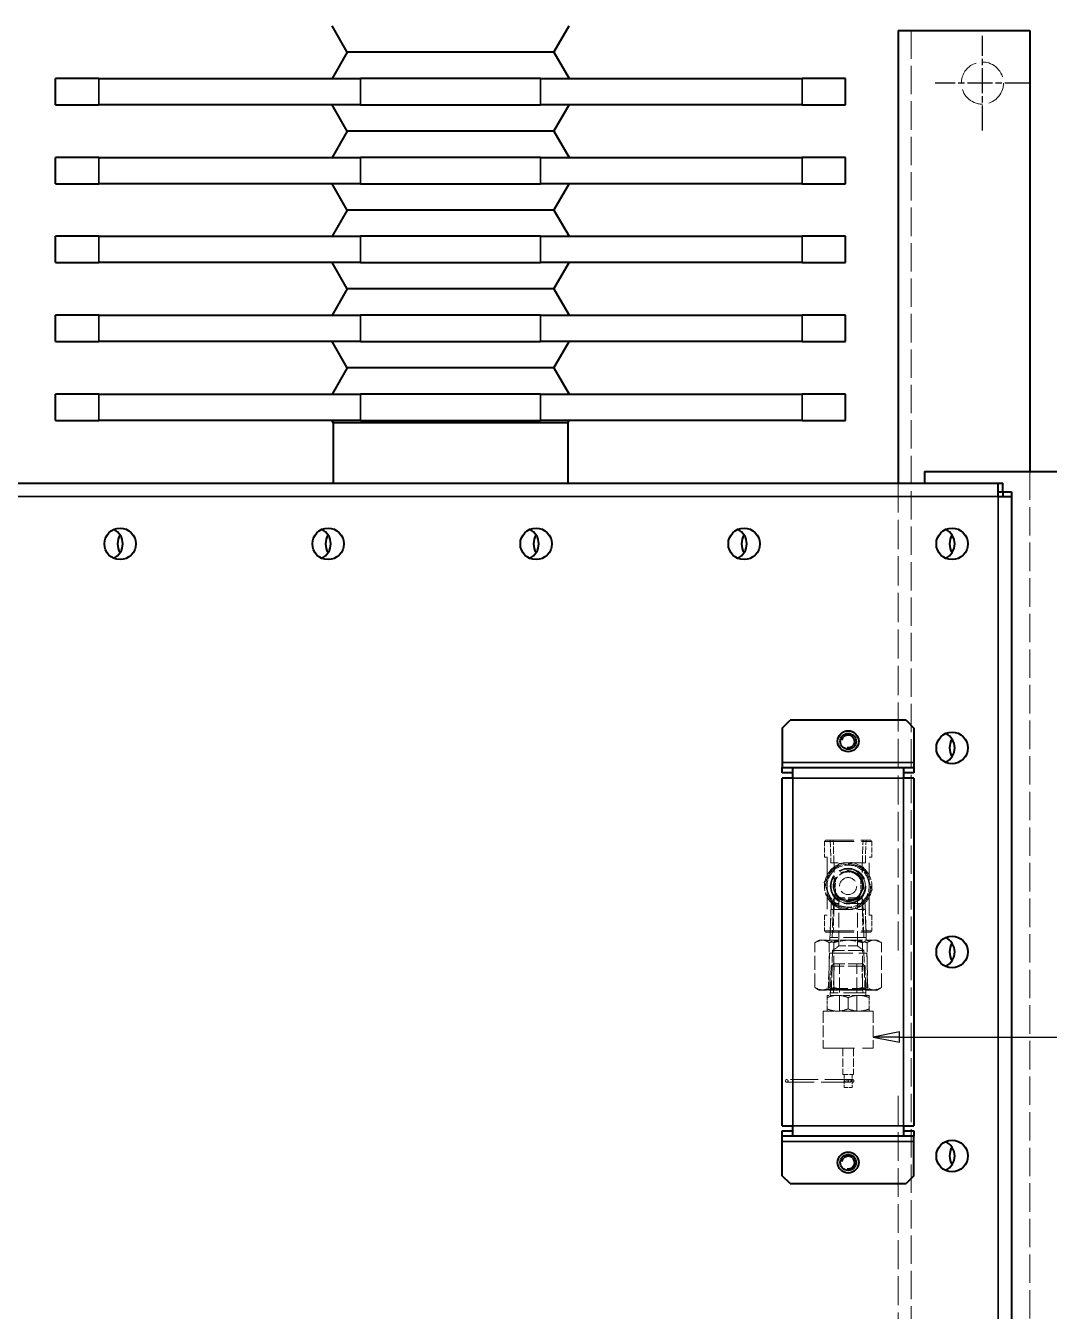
# Model space of a CAD drawing. Header units: millimetres. Extents: x 0 to 5945, y 0 to 4205.
# Drawn here: x 2824.6 to 3213.4, y 3165 to 3653.3 of the extents above; entities that cross this region are included whole.
import ezdxf

# ---------------------------------------------------------------- set-up
doc = ezdxf.new("R2010")
doc.units = ezdxf.units.MM
doc.header["$LTSCALE"] = 5
doc.linetypes.add('CHAIN', pattern=[0.3543, 0.2362, -0.0295, 0.0591, -0.0295])
doc.linetypes.add('DASHED', pattern=[0.2067, 0.1654, -0.0413])
for name, color, linetype, lineweight in [('가려진 것(ISO)', 2, 'DASHED', 18), ('가시적인 것(ISO)', 3, 'Continuous', 40), ('가시적인 좁은 것(ISO)', 3, 'Continuous', 35), ('기호(ISO)', 5, 'Continuous', 25), ('중심 표식(ISO)', 1, 'Continuous', 25)]:
    doc.layers.add(name, color=color, linetype=linetype, lineweight=lineweight)

msp = doc.modelspace()

# ---------------------------------------------------------------- linework, layer by layer
at = {"layer": '가려진 것(ISO)', "ltscale": 13.025194}
msp.add_line((3160.9931, 3651.5078), (3160.9931, 2951.5078), dxfattribs=at)
at = {"layer": '가려진 것(ISO)', "ltscale": 13.080328}
msp.add_line((3205.9931, 3484.0078), (3205.9931, 3119.0078), dxfattribs=at)
at = {"layer": '가려진 것(ISO)', "ltscale": 13.419381}
msp.add_line((3155.9931, 3479.5078), (3155.9931, 3299.2117), dxfattribs=at)
at = {"layer": '가려진 것(ISO)', "ltscale": 0.269265}
for p, q in [((3128.4931, 3344.0078), (3127.9931, 3343.5078)), ((3145.4931, 3344.0078), (3145.9931, 3343.5078)), ((3133.4931, 3321.5078), (3132.9931, 3322.0078)), ((3140.4931, 3321.5078), (3140.9931, 3322.0078)), ((3128.4931, 3309.0078), (3127.9931, 3309.5078)), ((3145.4931, 3309.0078), (3145.9931, 3309.5078))]:
    msp.add_line(p, q, dxfattribs=at)
at = {"layer": '가려진 것(ISO)', "ltscale": 13.678923}
for p, q in [((3127.9931, 3343.5078), (3145.9931, 3343.5078)), ((3127.9931, 3309.5078), (3145.9931, 3309.5078))]:
    msp.add_line(p, q, dxfattribs=at)
at = {"layer": '가려진 것(ISO)', "ltscale": 2.285536}
for p, q in [((3127.9931, 3343.5078), (3127.9931, 3337.5078)), ((3145.9931, 3343.5078), (3145.9931, 3337.5078)), ((3127.9931, 3315.5078), (3127.9931, 3309.5078)), ((3145.9931, 3315.5078), (3145.9931, 3309.5078))]:
    msp.add_line(p, q, dxfattribs=at)
at = {"layer": '가려진 것(ISO)', "ltscale": 12.918983}
for p, q in [((3128.4931, 3344.0078), (3145.4931, 3344.0078)), ((3128.4931, 3309.0078), (3145.4931, 3309.0078))]:
    msp.add_line(p, q, dxfattribs=at)
at = {"layer": '가려진 것(ISO)', "ltscale": 3.280626}
for p, q in [((3130.1845, 3344.0078), (3130.4535, 3335.3998)), ((3131.5826, 3335.3998), (3131.3136, 3344.0078)), ((3142.4036, 3335.3998), (3142.6726, 3344.0078)), ((3143.5328, 3335.3998), (3143.8018, 3344.0078)), ((3130.4535, 3317.6158), (3130.1845, 3309.0078)), ((3131.5826, 3317.6158), (3131.3136, 3309.0078)), ((3142.4036, 3317.6158), (3142.6726, 3309.0078)), ((3143.8018, 3309.0078), (3143.5328, 3317.6158))]:
    msp.add_line(p, q, dxfattribs=at)
at = {"layer": '가려진 것(ISO)', "ltscale": 1.63144}
for p, q in [((3128.9931, 3337.5078), (3127.9931, 3337.5078)), ((3145.9931, 3337.5078), (3144.9931, 3337.5078)), ((3127.9931, 3315.5078), (3128.9931, 3315.5078)), ((3144.9931, 3315.5078), (3145.9931, 3315.5078))]:
    msp.add_line(p, q, dxfattribs=at)
at = {"layer": '가려진 것(ISO)', "ltscale": 10.643445}
for p, q in [((3128.9931, 3337.5078), (3128.9931, 3315.5078)), ((3144.9931, 3315.5078), (3144.9931, 3337.5078))]:
    msp.add_line(p, q, dxfattribs=at)
at = {"layer": '가려진 것(ISO)', "ltscale": 9.939491}
for p, q in [((3143.5328, 3335.3998), (3130.4535, 3335.3998)), ((3130.4535, 3317.6158), (3143.5328, 3317.6158))]:
    msp.add_line(p, q, dxfattribs=at)
at = {"layer": '가려진 것(ISO)', "ltscale": 6.774525}
for p, q in [((3131.6336, 3317.6158), (3131.6336, 3335.3998)), ((3142.3526, 3317.6158), (3142.3526, 3335.3998))]:
    msp.add_line(p, q, dxfattribs=at)
at = {"layer": '가려진 것(ISO)', "ltscale": 0.919044}
for p, q in [((3131.7431, 3322.0078), (3130.5367, 3319.9183)), ((3142.2431, 3322.0078), (3143.4495, 3319.9183))]:
    msp.add_line(p, q, dxfattribs=at)
at = {"layer": '가려진 것(ISO)', "ltscale": 6.28287}
msp.add_line((3142.2431, 3322.0078), (3131.7431, 3322.0078), dxfattribs=at)
at = {"layer": '가려진 것(ISO)', "ltscale": 4.188547}
for p, q in [((3140.4931, 3321.5078), (3133.4931, 3321.5078)), ((3140.4931, 3303.776), (3133.4931, 3303.776))]:
    msp.add_line(p, q, dxfattribs=at)
at = {"layer": '가려진 것(ISO)', "ltscale": 6.754637}
for p, q in [((3133.4931, 3303.776), (3133.4931, 3321.5078)), ((3140.4931, 3303.776), (3140.4931, 3321.5078))]:
    msp.add_line(p, q, dxfattribs=at)
at = {"layer": '가려진 것(ISO)', "ltscale": 5.301508}
for p, q in [((3130.5367, 3319.9183), (3130.1024, 3306.0078)), ((3143.4495, 3319.9183), (3143.8838, 3306.0078))]:
    msp.add_line(p, q, dxfattribs=at)
at = {"layer": '가려진 것(ISO)', "ltscale": 9.812984}
msp.add_line((3143.4495, 3319.9183), (3130.5367, 3319.9183), dxfattribs=at)
at = {"layer": '가려진 것(ISO)', "ltscale": 4.922776}
for p, q in [((3131.3931, 3319.9183), (3130.9899, 3307.0016)), ((3142.9964, 3307.0016), (3142.5931, 3319.9183))]:
    msp.add_line(p, q, dxfattribs=at)
at = {"layer": '가려진 것(ISO)', "ltscale": 0.515941}
for p, q in [((3125.9931, 3306.0078), (3124.8199, 3305.3305)), ((3147.9931, 3306.0078), (3149.1663, 3305.3305)), ((3125.9931, 3287.0078), (3124.8199, 3287.6852)), ((3147.9931, 3287.0078), (3149.1663, 3287.6852))]:
    msp.add_line(p, q, dxfattribs=at)
at = {"layer": '가려진 것(ISO)', "ltscale": 2.533226}
for p, q in [((3127.9429, 3306.0078), (3125.9931, 3306.0078)), ((3127.9429, 3287.0078), (3125.9931, 3287.0078))]:
    msp.add_line(p, q, dxfattribs=at)
at = {"layer": '가려진 것(ISO)', "ltscale": 4.388006}
for p, q in [((3137.8828, 3306.0078), (3127.9429, 3306.0078)), ((3146.933, 3306.0078), (3137.8828, 3306.0078)), ((3137.8828, 3287.0078), (3127.9429, 3287.0078)), ((3146.933, 3287.0078), (3137.8828, 3287.0078))]:
    msp.add_line(p, q, dxfattribs=at)
at = {"layer": '가려진 것(ISO)', "ltscale": 10.42588}
msp.add_line((3143.8528, 3307.0016), (3130.1334, 3307.0016), dxfattribs=at)
at = {"layer": '가려진 것(ISO)', "ltscale": 1.85468}
for p, q in [((3147.9931, 3306.0078), (3146.933, 3306.0078)), ((3147.9931, 3287.0078), (3146.933, 3287.0078))]:
    msp.add_line(p, q, dxfattribs=at)
at = {"layer": '가려진 것(ISO)', "ltscale": 6.489216}
for p, q in [((3124.333, 3287.9903), (3124.333, 3305.0254)), ((3129.7734, 3287.9903), (3129.7734, 3305.0254)), ((3131.5527, 3287.9903), (3131.5527, 3305.0254)), ((3142.4335, 3287.9903), (3142.4335, 3305.0254)), ((3144.2128, 3287.9903), (3144.2128, 3305.0254)), ((3149.6532, 3287.9903), (3149.6532, 3305.0254))]:
    msp.add_line(p, q, dxfattribs=at)
at = {"layer": '가려진 것(ISO)', "ltscale": 5.338241}
for p, q in [((3129.899, 3301.0146), (3129.4618, 3287.0078)), ((3144.5245, 3287.0078), (3144.0872, 3301.0146))]:
    msp.add_line(p, q, dxfattribs=at)
at = {"layer": '가려진 것(ISO)', "ltscale": 10.782126}
msp.add_line((3129.899, 3301.0146), (3144.0872, 3301.0146), dxfattribs=at)
at = {"layer": '가려진 것(ISO)', "ltscale": 5.473933}
for p, q in [((3131.0594, 3302.0078), (3130.611, 3287.645)), ((3142.9268, 3302.0078), (3143.3752, 3287.645))]:
    msp.add_line(p, q, dxfattribs=at)
at = {"layer": '가려진 것(ISO)', "ltscale": 1.145863}
for p, q in [((3133.4931, 3303.776), (3131.0594, 3302.0078)), ((3140.4931, 3303.776), (3142.9268, 3302.0078))]:
    msp.add_line(p, q, dxfattribs=at)
at = {"layer": '가려진 것(ISO)', "ltscale": 7.101128}
msp.add_line((3142.9268, 3302.0078), (3131.0594, 3302.0078), dxfattribs=at)
at = {"layer": '가려진 것(ISO)', "ltscale": 4.236643}
for p, q in [((3130.5743, 3296.1242), (3130.2273, 3285.0078)), ((3143.4119, 3296.1242), (3143.7589, 3285.0078))]:
    msp.add_line(p, q, dxfattribs=at)
at = {"layer": '가려진 것(ISO)', "ltscale": 0.475913}
for p, q in [((3131.4579, 3297.0078), (3130.5743, 3296.1242)), ((3142.5283, 3297.0078), (3143.4119, 3296.1242))]:
    msp.add_line(p, q, dxfattribs=at)
at = {"layer": '가려진 것(ISO)', "ltscale": 7.6816}
msp.add_line((3143.4119, 3296.1242), (3130.5743, 3296.1242), dxfattribs=at)
msp.add_line((3143.4119, 3296.1242), (3130.5743, 3296.1242), dxfattribs=at)
at = {"layer": '가려진 것(ISO)', "ltscale": 3.857396}
for p, q in [((3131.7037, 3296.1242), (3131.3877, 3286.0029)), ((3142.5985, 3286.0029), (3142.2826, 3296.1242))]:
    msp.add_line(p, q, dxfattribs=at)
at = {"layer": '가려진 것(ISO)', "ltscale": 6.624164}
msp.add_line((3142.5283, 3297.0078), (3131.4579, 3297.0078), dxfattribs=at)
at = {"layer": '가려진 것(ISO)', "ltscale": 6.856808}
for p, q in [((3133.7431, 3279.0078), (3133.7431, 3297.0078)), ((3140.2431, 3279.0078), (3140.2431, 3297.0078))]:
    msp.add_line(p, q, dxfattribs=at)
at = {"layer": '가려진 것(ISO)', "ltscale": 0.095135}
for p, q in [((3128.1131, 3287.2243), (3127.9881, 3287.0078)), ((3128.2381, 3287.0078), (3128.1131, 3287.2243)), ((3145.7481, 3287.0078), (3145.8731, 3287.2243)), ((3145.8731, 3287.2243), (3145.9981, 3287.0078))]:
    msp.add_line(p, q, dxfattribs=at)
at = {"layer": '가려진 것(ISO)', "ltscale": 13.496537}
msp.add_line((3145.8731, 3287.2243), (3128.1131, 3287.2243), dxfattribs=at)
at = {"layer": '가려진 것(ISO)', "ltscale": 0.280172}
for p, q in [((3130.611, 3287.645), (3130.2431, 3287.0078)), ((3143.3752, 3287.645), (3143.7431, 3287.0078))]:
    msp.add_line(p, q, dxfattribs=at)
at = {"layer": '가려진 것(ISO)', "ltscale": 7.637754}
msp.add_line((3130.611, 3287.645), (3143.3752, 3287.645), dxfattribs=at)
at = {"layer": '가려진 것(ISO)', "ltscale": 1.625307}
for p, q in [((3128.9929, 3279.8744), (3128.9929, 3284.1413)), ((3128.9933, 3279.8744), (3128.9933, 3284.1413)), ((3136.9928, 3284.1413), (3136.9928, 3279.8744)), ((3136.9935, 3279.8744), (3136.9935, 3284.1413)), ((3144.9929, 3279.8744), (3144.9929, 3284.1413)), ((3144.9933, 3279.8744), (3144.9933, 3284.1413))]:
    msp.add_line(p, q, dxfattribs=at)
at = {"layer": '가려진 것(ISO)', "ltscale": 3.191131}
msp.add_line((3132.9928, 3285.0078), (3128.9931, 3285.0078), dxfattribs=at)
at = {"layer": '가려진 것(ISO)', "ltscale": 10.236016}
msp.add_line((3143.7279, 3286.0029), (3130.2584, 3286.0029), dxfattribs=at)
at = {"layer": '가려진 것(ISO)', "ltscale": 3.19125}
for p, q in [((3140.9928, 3285.0078), (3132.9928, 3285.0078)), ((3144.9931, 3285.0078), (3140.9928, 3285.0078))]:
    msp.add_line(p, q, dxfattribs=at)
at = {"layer": '가려진 것(ISO)', "ltscale": 14.438863}
for p, q in [((3146.4931, 3279.0078), (3127.4931, 3279.0078)), ((3127.4931, 3265.0078), (3146.4931, 3265.0078))]:
    msp.add_line(p, q, dxfattribs=at)
at = {"layer": '가려진 것(ISO)', "ltscale": 5.33305}
for p, q in [((3127.4931, 3279.0078), (3127.4931, 3265.0078)), ((3146.4931, 3279.0078), (3146.4931, 3265.0078))]:
    msp.add_line(p, q, dxfattribs=at)
at = {"layer": '가려진 것(ISO)', "ltscale": 3.809293}
for p, q in [((3134.9931, 3265.0078), (3134.9931, 3255.0078)), ((3138.9931, 3265.0078), (3138.9931, 3255.0078))]:
    msp.add_line(p, q, dxfattribs=at)
at = {"layer": '가려진 것(ISO)', "ltscale": 12.665669}
for p, q in [((3138.6675, 3253.0078), (3113.6675, 3253.0078)), ((3113.6675, 3252.0078), (3138.6675, 3252.0078))]:
    msp.add_line(p, q, dxfattribs=at)
at = {"layer": '가려진 것(ISO)', "ltscale": 2.393412}
msp.add_line((3134.9931, 3255.0078), (3138.9931, 3255.0078), dxfattribs=at)
at = {"layer": '가려진 것(ISO)', "ltscale": 1.904597}
for p, q in [((3135.4931, 3255.0078), (3135.4931, 3250.0078)), ((3138.4931, 3255.0078), (3138.4931, 3250.0078))]:
    msp.add_line(p, q, dxfattribs=at)
at = {"layer": '가려진 것(ISO)', "ltscale": 1.795034}
msp.add_line((3135.4931, 3250.0078), (3138.4931, 3250.0078), dxfattribs=at)
at = {"layer": '가려진 것(ISO)', "ltscale": 13.255733}
msp.add_line((3155.9931, 3246.806), (3155.9931, 3123.5078), dxfattribs=at)
at = {"layer": '가려진 것(ISO)', "ltscale": 12.182277}
msp.add_circle((3187.9931, 3631.5078), 8, dxfattribs=at)
at = {"layer": '가려진 것(ISO)', "ltscale": 12.918983}
msp.add_circle((3136.9931, 3326.5078), 8.5, dxfattribs=at)
at = {"layer": '가려진 것(ISO)', "ltscale": 13.710977}
msp.add_circle((3136.9931, 3326.5078), 6.7658, dxfattribs=at)
at = {"layer": '가려진 것(ISO)', "ltscale": 13.007679}
msp.add_circle((3136.9931, 3326.5078), 6.4188, dxfattribs=at)
at = {"layer": '가려진 것(ISO)', "ltscale": 11.509544}
msp.add_circle((3136.9931, 3326.5078), 5.6795, dxfattribs=at)
at = {"layer": '가려진 것(ISO)', "ltscale": 11.217087}
msp.add_circle((3136.9931, 3326.5078), 5.5352, dxfattribs=at)
at = {"layer": '가려진 것(ISO)', "ltscale": 10.964417}
msp.add_circle((3136.9931, 3326.5078), 5.4105, dxfattribs=at)
at = {"layer": '가려진 것(ISO)', "ltscale": 9.879222}
msp.add_circle((3136.9931, 3326.5078), 3.25, dxfattribs=at)
at = {"layer": '가려진 것(ISO)', "ltscale": 10.880455}
for start, end in [(27.266044, 152.733956), (207.266044, 332.733956)]:
    msp.add_arc((3136.9931, 3326.5078), 9, start, end, dxfattribs=at)
at = {"layer": '가려진 것(ISO)', "ltscale": 3.262981}
for start, end in [(152.733956, 207.266044), (332.733956, 27.266044)]:
    msp.add_arc((3136.9931, 3326.5078), 9, start, end, dxfattribs=at)
at = {"layer": '가려진 것(ISO)', "ltscale": 3.19125}
for start, end in [(141.190575, 201.190575), (81.190575, 141.190575), (21.190575, 81.190575), (321.190575, 21.190575), (201.190575, 261.190575), (261.190575, 321.190575)]:
    msp.add_arc((3136.9931, 3326.5078), 8, start, end, dxfattribs=at)
at = {"layer": '가려진 것(ISO)', "ltscale": 14.909237}
msp.add_arc((3136.9931, 3326.5078), 6.5397, 190, 100, dxfattribs=at)
at = {"layer": '가려진 것(ISO)', "ltscale": 13.401547}
msp.add_arc((3136.9931, 3326.5078), 5.8783, 211.190575, 121.190575, dxfattribs=at)
at = {"layer": '가려진 것(ISO)', "ltscale": 12.681162}
msp.add_arc((3136.9931, 3326.5078), 5.5624, 211.190575, 121.190575, dxfattribs=at)
at = {"layer": '가려진 것(ISO)', "ltscale": 5.050399}
for start, end in [(27.804844, 152.195156), (207.804844, 332.195156)]:
    msp.add_arc((3136.9931, 3326.5078), 5.3595, start, end, dxfattribs=at)
at = {"layer": '가려진 것(ISO)', "ltscale": 1.981463}
for start, end in [(152.195156, 207.804844), (332.195156, 27.804844)]:
    msp.add_arc((3136.9931, 3326.5078), 5.3595, start, end, dxfattribs=at)
at = {"layer": '가려진 것(ISO)', "ltscale": 0.598278}
for centre, start, end in [((3113.6675, 3252.5078), 90, 270), ((3113.6675, 3252.5078), 270, 90), ((3138.6675, 3252.5078), 90, 270), ((3138.6675, 3252.5078), 270, 90)]:
    msp.add_arc(centre, 0.5, start, end, dxfattribs=at)
at = {"layer": '가려진 것(ISO)', "ltscale": 1.798815}
for points, weights in [([(3133.654, 3335.1208), (3132.1027, 3333.1921), (3130.7592, 3331.5217)], [1.01001874936, 1.04314139574, 1]), ([(3138.2183, 3334.4135), (3136.1, 3334.7417), (3133.654, 3335.1208)], [1, 1.04314139574, 1.01001874936]), ([(3130.7592, 3331.5217), (3129.4158, 3329.8513), (3127.8645, 3327.9226)], [1, 1.04314139574, 1.01001874936]), ([(3142.7826, 3333.7061), (3140.3366, 3334.0852), (3138.2183, 3334.4135)], [1.01001874936, 1.04314139574, 1]), ([(3144.4522, 3329.3996), (3143.6773, 3331.3983), (3142.7826, 3333.7061)], [1, 1.04314139574, 1.01001874936]), ([(3127.8645, 3327.9226), (3128.7592, 3325.6147), (3129.534, 3323.6161)], [1.01001874936, 1.04314139574, 1]), ([(3146.1217, 3325.0931), (3145.227, 3327.401), (3144.4522, 3329.3996)], [1.01001874936, 1.04314139574, 1]), ([(3129.534, 3323.6161), (3130.3089, 3321.6174), (3131.2036, 3319.3096)], [1, 1.04314139574, 1.01001874936]), ([(3140.3322, 3317.8948), (3141.8835, 3319.8236), (3143.227, 3321.494)], [1.01001874936, 1.04314139574, 1]), ([(3143.227, 3321.494), (3144.5704, 3323.1643), (3146.1217, 3325.0931)], [1, 1.04314139574, 1.01001874936]), ([(3131.2036, 3319.3096), (3133.6496, 3318.9305), (3135.7679, 3318.6022)], [1.01001874936, 1.04314139574, 1]), ([(3135.7679, 3318.6022), (3137.8862, 3318.2739), (3140.3322, 3317.8948)], [1, 1.04314139574, 1.01001874936]), ([(3128.9931, 3285.0078), (3128.993, 3285.0078), (3128.9929, 3284.1413)], [1, 1.04314139574, 1.01001874936]), ([(3128.9929, 3284.1413), (3131.1365, 3285.0078), (3132.9928, 3285.0078)], [1.01001874936, 1.04314139574, 1]), ([(3128.9933, 3284.1413), (3128.9932, 3285.0078), (3128.9931, 3285.0078)], [1.01001874936, 1.04314139574, 1]), ([(3132.9928, 3285.0078), (3134.8492, 3285.0078), (3136.9928, 3284.1413)], [1, 1.04314139574, 1.01001874936]), ([(3136.9935, 3284.1413), (3134.8498, 3285.0078), (3132.9934, 3285.0078)], [1.01001874936, 1.04314139574, 1]), ([(3136.9928, 3284.1413), (3139.1364, 3285.0078), (3140.9928, 3285.0078)], [1.01001874936, 1.04314139574, 1]), ([(3140.9928, 3285.0078), (3142.8493, 3285.0078), (3144.9929, 3284.1413)], [1, 1.04314139574, 1.01001874936]), ([(3144.9933, 3284.1413), (3142.8497, 3285.0078), (3140.9934, 3285.0078)], [1.01001874936, 1.04314139574, 1]), ([(3144.9929, 3284.1413), (3144.993, 3285.0078), (3144.9931, 3285.0078)], [1.01001874936, 1.04314139574, 1]), ([(3144.9931, 3285.0078), (3144.9932, 3285.0078), (3144.9933, 3284.1413)], [1, 1.04314139574, 1.01001874936]), ([(3132.9928, 3279.0078), (3131.1365, 3279.0078), (3128.9929, 3279.8744)], [1, 1.04314139574, 1.01001874936]), ([(3128.9929, 3279.8744), (3128.993, 3279.0078), (3128.9931, 3279.0078)], [1.01001874936, 1.04314139574, 1]), ([(3128.9931, 3279.0078), (3128.9932, 3279.0078), (3128.9933, 3279.8744)], [1, 1.04314139574, 1.01001874936]), ([(3136.9928, 3279.8744), (3134.8492, 3279.0078), (3132.9928, 3279.0078)], [1.01001874936, 1.04314139574, 1]), ([(3132.9934, 3279.0078), (3134.8498, 3279.0078), (3136.9935, 3279.8744)], [1, 1.04314139574, 1.01001874936]), ([(3140.9928, 3279.0078), (3139.1364, 3279.0078), (3136.9928, 3279.8744)], [1, 1.04314139574, 1.01001874936]), ([(3144.9929, 3279.8744), (3142.8493, 3279.0078), (3140.9928, 3279.0078)], [1.01001874936, 1.04314139574, 1]), ([(3140.9934, 3279.0078), (3142.8497, 3279.0078), (3144.9933, 3279.8744)], [1, 1.04314139574, 1.01001874936]), ([(3144.9931, 3279.0078), (3144.993, 3279.0078), (3144.9929, 3279.8744)], [1, 1.04314139574, 1.01001874936]), ([(3144.9933, 3279.8744), (3144.9932, 3279.0078), (3144.9931, 3279.0078)], [1.01001874936, 1.04314139574, 1])]:
    msp.add_rational_spline(points, weights, degree=2, dxfattribs=at)
at = {"layer": '가려진 것(ISO)', "ltscale": 1.924761}
for points, knots in [([(3132.2524, 3324.0078), (3132.2428, 3324.0909), (3132.2337, 3324.1742), (3132.1469, 3325.0174), (3132.1117, 3325.7935), (3132.1117, 3327.308), (3132.1551, 3328.1653), (3132.2524, 3329.0078)], [2.173985365, 2.173985365, 2.173985365, 2.173985365, 2.197528058, 2.197528058, 2.411820652, 2.411820652, 2.651873201, 2.651873201, 2.651873201, 2.651873201]), ([(3141.7338, 3329.0078), (3141.8311, 3328.1653), (3141.8745, 3327.308), (3141.8745, 3326.5078), (3141.8745, 3325.7935), (3141.8393, 3325.0174), (3141.7525, 3324.1742), (3141.7434, 3324.0909), (3141.7338, 3324.0078)], [-0.240052549, -0.240052549, -0.240052549, -0.240052549, 0, 0, 0, 0.214292594, 0.214292594, 0.237835287, 0.237835287, 0.237835287, 0.237835287])]:
    msp.add_open_spline(points, degree=3, knots=knots, dxfattribs=at)
at = {"layer": '가려진 것(ISO)', "ltscale": 2.456272}
for points, weights in [([(3127.0532, 3306.0078), (3125.7908, 3306.0078), (3124.333, 3305.0254)], [1, 1.04114207867, 1.00615079326]), ([(3124.333, 3305.0254), (3126.2675, 3306.0078), (3127.9429, 3306.0078)], [1.00615079326, 1.04114207867, 1]), ([(3129.7734, 3305.0254), (3128.3157, 3306.0078), (3127.0532, 3306.0078)], [1.00615079326, 1.04114207867, 1]), ([(3127.9429, 3306.0078), (3129.6182, 3306.0078), (3131.5527, 3305.0254)], [1, 1.04114207867, 1.00615079326]), ([(3136.1035, 3306.0078), (3133.1657, 3306.0078), (3129.7734, 3305.0254)], [1, 1.04114207867, 1.00615079326]), ([(3131.5527, 3305.0254), (3134.945, 3306.0078), (3137.8828, 3306.0078)], [1.00615079326, 1.04114207867, 1]), ([(3142.4335, 3305.0254), (3139.0412, 3306.0078), (3136.1035, 3306.0078)], [1.00615079326, 1.04114207867, 1]), ([(3137.8828, 3306.0078), (3140.8205, 3306.0078), (3144.2128, 3305.0254)], [1, 1.04114207867, 1.00615079326]), ([(3146.0434, 3306.0078), (3144.368, 3306.0078), (3142.4335, 3305.0254)], [1, 1.04114207867, 1.00615079326]), ([(3144.2128, 3305.0254), (3145.6706, 3306.0078), (3146.933, 3306.0078)], [1.00615079326, 1.04114207867, 1]), ([(3149.6532, 3305.0254), (3147.7187, 3306.0078), (3146.0434, 3306.0078)], [1.00615079326, 1.04114207867, 1]), ([(3146.933, 3306.0078), (3148.1955, 3306.0078), (3149.6532, 3305.0254)], [1, 1.04114207867, 1.00615079326]), ([(3124.333, 3287.9903), (3125.7908, 3287.0078), (3127.0532, 3287.0078)], [1.00615079326, 1.04114207867, 1]), ([(3127.9429, 3287.0078), (3126.2675, 3287.0078), (3124.333, 3287.9903)], [1, 1.04114207867, 1.00615079326]), ([(3127.0532, 3287.0078), (3128.3157, 3287.0078), (3129.7734, 3287.9903)], [1, 1.04114207867, 1.00615079326]), ([(3131.5527, 3287.9903), (3129.6182, 3287.0078), (3127.9429, 3287.0078)], [1.00615079326, 1.04114207867, 1]), ([(3129.7734, 3287.9903), (3133.1657, 3287.0078), (3136.1035, 3287.0078)], [1.00615079326, 1.04114207867, 1]), ([(3137.8828, 3287.0078), (3134.945, 3287.0078), (3131.5527, 3287.9903)], [1, 1.04114207867, 1.00615079326]), ([(3136.1035, 3287.0078), (3139.0412, 3287.0078), (3142.4335, 3287.9903)], [1, 1.04114207867, 1.00615079326]), ([(3144.2128, 3287.9903), (3140.8205, 3287.0078), (3137.8828, 3287.0078)], [1.00615079326, 1.04114207867, 1]), ([(3142.4335, 3287.9903), (3144.368, 3287.0078), (3146.0434, 3287.0078)], [1.00615079326, 1.04114207867, 1]), ([(3146.933, 3287.0078), (3145.6706, 3287.0078), (3144.2128, 3287.9903)], [1, 1.04114207867, 1.00615079326]), ([(3146.0434, 3287.0078), (3147.7187, 3287.0078), (3149.6532, 3287.9903)], [1, 1.04114207867, 1.00615079326]), ([(3149.6532, 3287.9903), (3148.1955, 3287.0078), (3146.933, 3287.0078)], [1.00615079326, 1.04114207867, 1])]:
    msp.add_rational_spline(points, weights, degree=2, dxfattribs=at)
at = {"layer": '가려진 것(ISO)', "ltscale": 1.798578}
for points, weights in [([(3132.9928, 3285.0078), (3131.1366, 3285.0077), (3128.9933, 3284.1413)], [1.00001201044, 1.04313678455, 1.01001874936]), ([(3128.9933, 3279.8744), (3131.1366, 3279.0079), (3132.9928, 3279.0078)], [1.01001874936, 1.04313678455, 1.00001201044])]:
    msp.add_rational_spline(points, weights, degree=2, dxfattribs=at)
at = {"layer": '가려진 것(ISO)', "ltscale": 1.798577}
for points, weights in [([(3140.9928, 3285.0078), (3139.1367, 3285.0077), (3136.9935, 3284.1413)], [1.00001201098, 1.04313678434, 1.01001874936]), ([(3136.9935, 3279.8744), (3139.1367, 3279.0079), (3140.9928, 3279.0078)], [1.01001874936, 1.04313678434, 1.00001201098])]:
    msp.add_rational_spline(points, weights, degree=2, dxfattribs=at)
at = {"layer": '가려진 것(ISO)', "ltscale": 1.206474}
for points, knots in [([(3136.1666, 3253.0078), (3136.1148, 3253.0078), (3136.0659, 3252.9963), (3135.9769, 3252.9511), (3135.9381, 3252.9174), (3135.8724, 3252.8306), (3135.8466, 3252.7771), (3135.8111, 3252.659), (3135.8014, 3252.5955), (3135.7977, 3252.4679), (3135.8033, 3252.4055), (3135.8295, 3252.2859), (3135.8502, 3252.2301), (3135.9077, 3252.1322), (3135.9445, 3252.0912), (3136.0308, 3252.0327), (3136.079, 3252.0151), (3136.1817, 3252.0044), (3136.2346, 3252.0106), (3136.3416, 3252.0454), (3136.3946, 3252.0745), (3136.4927, 3252.1537), (3136.5368, 3252.2044), (3136.6017, 3252.3173), (3136.6232, 3252.3778), (3136.6407, 3252.5013), (3136.6376, 3252.5621), (3136.6087, 3252.6809), (3136.583, 3252.7371), (3136.5119, 3252.8413), (3136.4656, 3252.8878), (3136.3757, 3252.9508), (3136.3346, 3252.9719), (3136.2505, 3253.0005), (3136.208, 3253.0078), (3136.1666, 3253.0078)], [0, 0, 0, 0, 0.018626757, 0.018626757, 0.03757087, 0.03757087, 0.057354294, 0.057354294, 0.076863456, 0.076863456, 0.095668313, 0.095668313, 0.114918217, 0.114918217, 0.134778795, 0.134778795, 0.153976602, 0.153976602, 0.172565681, 0.172565681, 0.191834564, 0.191834564, 0.212163809, 0.212163809, 0.231358791, 0.231358791, 0.249597254, 0.249597254, 0.268096145, 0.268096145, 0.288068, 0.288068, 0.302957237, 0.302957237, 0.317861023, 0.317861023, 0.317861023, 0.317861023]), ([(3137.6638, 3253.0078), (3137.7193, 3253.0078), (3137.7724, 3252.9963), (3137.8716, 3252.9511), (3137.9164, 3252.9168), (3137.9925, 3252.828), (3138.0229, 3252.7733), (3138.0632, 3252.6554), (3138.0742, 3252.5942), (3138.0785, 3252.4711), (3138.0725, 3252.4112), (3138.0441, 3252.295), (3138.0213, 3252.2403), (3137.9583, 3252.1415), (3137.917, 3252.0989), (3137.8215, 3252.0371), (3137.7683, 3252.0176), (3137.6564, 3252.004), (3137.5995, 3252.009), (3137.4873, 3252.042), (3137.4334, 3252.0695), (3137.3341, 3252.1452), (3137.2901, 3252.1936), (3137.222, 3252.3048), (3137.1987, 3252.3669), (3137.1785, 3252.4941), (3137.1809, 3252.5574), (3137.2097, 3252.6805), (3137.236, 3252.7387), (3137.309, 3252.8445), (3137.356, 3252.8908), (3137.4481, 3252.9529), (3137.49, 3252.9732), (3137.5764, 3253.0008), (3137.6204, 3253.0078), (3137.6638, 3253.0078)], [0, 0, 0, 0, 0.018634742, 0.018634742, 0.038190757, 0.038190757, 0.058575534, 0.058575534, 0.077455451, 0.077455451, 0.095568377, 0.095568377, 0.114384158, 0.114384158, 0.134602426, 0.134602426, 0.154260368, 0.154260368, 0.173047357, 0.173047357, 0.191779044, 0.191779044, 0.211378411, 0.211378411, 0.231098933, 0.231098933, 0.25000968, 0.25000968, 0.269027367, 0.269027367, 0.288820137, 0.288820137, 0.303313238, 0.303313238, 0.317842934, 0.317842934, 0.317842934, 0.317842934])]:
    msp.add_open_spline(points, degree=3, knots=knots, dxfattribs=at)
at = {"layer": '가시적인 것(ISO)'}
for p, q in [((2946.7666, 3643.3078), (2940.9931, 3653.3078)), ((3025.2196, 3643.3078), (3030.9931, 3653.3078)), ((3155.9931, 3651.5078), (3205.9931, 3651.5078)), ((3155.9931, 3651.5078), (3155.9931, 3479.5078)), ((3205.9931, 3651.5078), (3205.9931, 3484.0078)), ((2946.7666, 3643.3078), (2940.9931, 3633.3078)), ((3025.2196, 3643.3078), (2946.7666, 3643.3078)), ((3025.2196, 3643.3078), (3030.9931, 3633.3078)), ((2852.4426, 3633.3078), (2835.9931, 3633.3078)), ((2835.9931, 3623.3078), (2835.9931, 3633.3078)), ((2852.4426, 3633.3078), (2951.7911, 3633.3078)), ((3020.1951, 3633.3078), (2951.7911, 3633.3078)), ((3020.1951, 3633.3078), (3119.5436, 3633.3078)), ((3135.9931, 3633.3078), (3119.5436, 3633.3078)), ((3135.9931, 3623.3078), (3135.9931, 3633.3078)), ((2835.9931, 3623.3078), (2852.4426, 3623.3078)), ((2951.7911, 3623.3078), (2852.4426, 3623.3078)), ((2946.7666, 3613.3078), (2940.9931, 3623.3078)), ((2951.7911, 3623.3078), (3020.1951, 3623.3078)), ((3119.5436, 3623.3078), (3020.1951, 3623.3078)), ((3025.2196, 3613.3078), (3030.9931, 3623.3078)), ((3119.5436, 3623.3078), (3135.9931, 3623.3078)), ((2946.7666, 3613.3078), (2940.9931, 3603.3078)), ((3025.2196, 3613.3078), (2946.7666, 3613.3078)), ((3025.2196, 3613.3078), (3030.9931, 3603.3078)), ((2852.4426, 3603.3078), (2835.9931, 3603.3078)), ((2835.9931, 3593.3078), (2835.9931, 3603.3078)), ((2852.4426, 3603.3078), (2951.7911, 3603.3078)), ((3020.1951, 3603.3078), (2951.7911, 3603.3078)), ((3020.1951, 3603.3078), (3119.5436, 3603.3078)), ((3135.9931, 3603.3078), (3119.5436, 3603.3078)), ((3135.9931, 3593.3078), (3135.9931, 3603.3078)), ((2835.9931, 3593.3078), (2852.4426, 3593.3078)), ((2951.7911, 3593.3078), (2852.4426, 3593.3078)), ((2946.7666, 3583.3078), (2940.9931, 3593.3078)), ((2951.7911, 3593.3078), (3020.1951, 3593.3078)), ((3119.5436, 3593.3078), (3020.1951, 3593.3078)), ((3025.2196, 3583.3078), (3030.9931, 3593.3078)), ((3119.5436, 3593.3078), (3135.9931, 3593.3078)), ((2946.7666, 3583.3078), (2940.9931, 3573.3078)), ((3025.2196, 3583.3078), (2946.7666, 3583.3078)), ((3025.2196, 3583.3078), (3030.9931, 3573.3078)), ((2852.4426, 3573.3078), (2835.9931, 3573.3078)), ((2835.9931, 3563.3078), (2835.9931, 3573.3078)), ((2852.4426, 3573.3078), (2951.7911, 3573.3078)), ((3020.1951, 3573.3078), (2951.7911, 3573.3078)), ((3020.1951, 3573.3078), (3119.5436, 3573.3078)), ((3135.9931, 3573.3078), (3119.5436, 3573.3078)), ((3135.9931, 3563.3078), (3135.9931, 3573.3078)), ((2835.9931, 3563.3078), (2852.4426, 3563.3078)), ((2951.7911, 3563.3078), (2852.4426, 3563.3078)), ((2946.7666, 3553.3078), (2940.9931, 3563.3078)), ((2951.7911, 3563.3078), (3020.1951, 3563.3078)), ((3119.5436, 3563.3078), (3020.1951, 3563.3078)), ((3025.2196, 3553.3078), (3030.9931, 3563.3078)), ((3119.5436, 3563.3078), (3135.9931, 3563.3078)), ((2946.7666, 3553.3078), (2940.9931, 3543.3078)), ((3025.2196, 3553.3078), (2946.7666, 3553.3078)), ((3025.2196, 3553.3078), (3030.9931, 3543.3078)), ((2852.4426, 3543.3078), (2835.9931, 3543.3078)), ((2835.9931, 3533.3078), (2835.9931, 3543.3078)), ((2852.4426, 3543.3078), (2951.7911, 3543.3078)), ((3020.1951, 3543.3078), (2951.7911, 3543.3078)), ((3020.1951, 3543.3078), (3119.5436, 3543.3078)), ((3135.9931, 3543.3078), (3119.5436, 3543.3078)), ((3135.9931, 3533.3078), (3135.9931, 3543.3078)), ((2835.9931, 3533.3078), (2852.4426, 3533.3078)), ((2951.7911, 3533.3078), (2852.4426, 3533.3078)), ((2946.7666, 3523.3078), (2940.9931, 3533.3078)), ((2951.7911, 3533.3078), (3020.1951, 3533.3078)), ((3119.5436, 3533.3078), (3020.1951, 3533.3078)), ((3025.2196, 3523.3078), (3030.9931, 3533.3078)), ((3119.5436, 3533.3078), (3135.9931, 3533.3078)), ((2946.7666, 3523.3078), (2940.9931, 3513.3078)), ((3025.2196, 3523.3078), (2946.7666, 3523.3078)), ((3025.2196, 3523.3078), (3030.9931, 3513.3078)), ((2852.4426, 3513.3078), (2835.9931, 3513.3078)), ((2835.9931, 3503.3078), (2835.9931, 3513.3078)), ((2852.4426, 3513.3078), (2951.7911, 3513.3078)), ((3020.1951, 3513.3078), (2951.7911, 3513.3078)), ((3020.1951, 3513.3078), (3119.5436, 3513.3078)), ((3135.9931, 3513.3078), (3119.5436, 3513.3078)), ((3135.9931, 3503.3078), (3135.9931, 3513.3078)), ((2835.9931, 3503.3078), (2852.4426, 3503.3078)), ((2951.7911, 3503.3078), (2852.4426, 3503.3078)), ((2941.4431, 3502.5284), (2940.9931, 3503.3078)), ((3030.5431, 3502.5284), (2941.4431, 3502.5284)), ((2941.4431, 3502.5284), (2941.4431, 3479.5078)), ((2951.7911, 3503.3078), (3020.1951, 3503.3078)), ((3119.5436, 3503.3078), (3020.1951, 3503.3078)), ((3030.5431, 3502.5284), (3030.9931, 3503.3078)), ((3030.5431, 3502.5284), (3030.5431, 3479.5078)), ((3119.5436, 3503.3078), (3135.9931, 3503.3078)), ((3165.9931, 3484.0078), (3165.9931, 3479.5078)), ((3165.9931, 3484.0078), (3358.9931, 3484.0078)), ((2447.9931, 3479.5078), (3193.9931, 3479.5078)), ((3193.9931, 3479.5078), (3195.7224, 3479.5078)), ((3195.7224, 3476.3078), (3195.7224, 3479.5078)), ((3193.9931, 3476.3078), (3195.7224, 3476.3078)), ((3195.7931, 3476.2371), (3195.7931, 3474.5078)), ((3195.7931, 3476.2371), (3198.9931, 3476.2371)), ((3198.9931, 3476.2371), (3198.9931, 3474.5078)), ((3198.9931, 3474.5078), (3198.9931, 3128.5078)), ((3111.9931, 3386.5078), (3114.9931, 3389.5078)), ((3158.9931, 3389.5078), (3114.9931, 3389.5078)), ((3158.9931, 3389.5078), (3161.9931, 3386.5078)), ((3111.9931, 3386.5078), (3111.9931, 3373.5078)), ((3161.9931, 3386.5078), (3161.9931, 3373.5078)), ((3111.9931, 3373.5078), (3111.9931, 3371.5078)), ((3111.9931, 3369.5078), (3111.9931, 3371.5078)), ((3111.9931, 3371.5078), (3115.9931, 3371.5078)), ((3115.9931, 3369.5078), (3111.9931, 3369.5078)), ((3115.9931, 3367.5078), (3115.9931, 3371.5078)), ((3115.9931, 3371.5078), (3157.9931, 3371.5078)), ((3157.9931, 3371.5078), (3157.9931, 3367.5078)), ((3157.9931, 3371.5078), (3161.9931, 3371.5078)), ((3161.9931, 3369.5078), (3157.9931, 3369.5078)), ((3161.9931, 3373.5078), (3161.9931, 3371.5078)), ((3161.9931, 3371.5078), (3161.9931, 3369.5078)), ((3111.9931, 3235.5078), (3111.9931, 3367.5078)), ((3115.9931, 3367.5078), (3111.9931, 3367.5078)), ((3161.9931, 3367.5078), (3157.9931, 3367.5078)), ((3161.9931, 3367.5078), (3161.9931, 3235.5078)), ((3111.9931, 3235.5078), (3115.9931, 3235.5078)), ((3111.9931, 3231.5078), (3111.9931, 3233.5078)), ((3111.9931, 3233.5078), (3115.9931, 3233.5078)), ((3115.9931, 3231.5078), (3115.9931, 3235.5078)), ((3157.9931, 3235.5078), (3161.9931, 3235.5078)), ((3157.9931, 3235.5078), (3157.9931, 3231.5078)), ((3157.9931, 3233.5078), (3161.9931, 3233.5078)), ((3161.9931, 3233.5078), (3161.9931, 3231.5078)), ((3111.9931, 3229.5078), (3111.9931, 3231.5078)), ((3115.9931, 3231.5078), (3111.9931, 3231.5078)), ((3111.9931, 3216.5078), (3111.9931, 3229.5078)), ((3157.9931, 3231.5078), (3115.9931, 3231.5078)), ((3161.9931, 3231.5078), (3157.9931, 3231.5078)), ((3161.9931, 3229.5078), (3161.9931, 3231.5078)), ((3161.9931, 3216.5078), (3161.9931, 3229.5078)), ((3114.9931, 3213.5078), (3111.9931, 3216.5078)), ((3114.9931, 3213.5078), (3158.9931, 3213.5078)), ((3161.9931, 3216.5078), (3158.9931, 3213.5078))]:
    msp.add_line(p, q, dxfattribs=at)
for centre, radius in [((2860.4931, 3456.5078), 6), ((2939.4931, 3456.5078), 6), ((3018.4931, 3456.5078), 6), ((3097.4931, 3456.5078), 6), ((3176.4931, 3456.5078), 6), ((3136.9931, 3381.5078), 4), ((3136.9931, 3381.5078), 3), ((3176.4931, 3379.0078), 6), ((3176.4931, 3301.5078), 6), ((3176.4931, 3224.0078), 6), ((3136.9931, 3221.5078), 4), ((3136.9931, 3221.5078), 3)]:
    msp.add_circle(centre, radius, dxfattribs=at)
for centre, start, end in [((2855.4931, 3456.5078), 294.624318, 65.375682), ((2865.4931, 3456.5078), 146.44269, 213.55731), ((2934.4931, 3456.5078), 294.624318, 65.375682), ((2944.4931, 3456.5078), 146.44269, 213.55731), ((3013.4931, 3456.5078), 294.624318, 65.375682), ((3023.4931, 3456.5078), 146.44269, 213.55731), ((3092.4931, 3456.5078), 294.624318, 65.375682), ((3102.4931, 3456.5078), 146.44269, 213.55731), ((3171.4931, 3456.5078), 294.624318, 65.375682), ((3181.4931, 3456.5078), 146.44269, 213.55731), ((3171.4931, 3379.0078), 294.624318, 65.375682), ((3181.4931, 3379.0078), 146.44269, 213.55731), ((3171.4931, 3301.5078), 294.624318, 65.375682), ((3181.4931, 3301.5078), 146.44269, 213.55731), ((3171.4931, 3224.0078), 294.624318, 65.375682), ((3181.4931, 3224.0078), 146.44269, 213.55731)]:
    msp.add_arc(centre, 6, start, end, dxfattribs=at)
for points, knots in [([(3193.9931, 3474.5078), (3193.9931, 3476.0133), (3193.9931, 3477.5027), (3193.9931, 3478.4346), (3193.9931, 3479.1233), (3193.9931, 3479.354), (3193.9931, 3479.5078)], [0, 0, 0, 0, 0.57504459, 0.57504459, 0.57504459, 1, 1, 1, 1]), ([(3193.9931, 3474.5078), (3195.4986, 3474.5078), (3196.988, 3474.5078), (3197.9199, 3474.5078), (3198.2287, 3474.5078), (3198.4783, 3474.5078), (3198.6579, 3474.5078)], [0, 0, 0, 0, 0.575044589, 0.575044589, 0.575044589, 0.76555338, 0.76555338, 0.76555338, 0.76555338])]:
    msp.add_open_spline(points, degree=3, knots=knots, dxfattribs=at)
msp.add_open_spline([(3198.6579, 3474.5078), (3198.8788, 3474.5078), (3198.9474, 3474.5078), (3198.9931, 3474.5078)], degree=3, dxfattribs=at)
at = {"layer": '가시적인 좁은 것(ISO)'}
for p, q in [((2852.4426, 3623.3078), (2852.4426, 3633.3078)), ((2951.7911, 3623.3078), (2951.7911, 3633.3078)), ((3020.1951, 3623.3078), (3020.1951, 3633.3078)), ((3119.5436, 3623.3078), (3119.5436, 3633.3078)), ((2852.4426, 3593.3078), (2852.4426, 3603.3078)), ((2951.7911, 3593.3078), (2951.7911, 3603.3078)), ((3020.1951, 3593.3078), (3020.1951, 3603.3078)), ((3119.5436, 3593.3078), (3119.5436, 3603.3078)), ((2852.4426, 3563.3078), (2852.4426, 3573.3078)), ((2951.7911, 3563.3078), (2951.7911, 3573.3078)), ((3020.1951, 3563.3078), (3020.1951, 3573.3078)), ((3119.5436, 3563.3078), (3119.5436, 3573.3078)), ((2852.4426, 3533.3078), (2852.4426, 3543.3078)), ((2951.7911, 3533.3078), (2951.7911, 3543.3078)), ((3020.1951, 3533.3078), (3020.1951, 3543.3078)), ((3119.5436, 3533.3078), (3119.5436, 3543.3078)), ((2852.4426, 3503.3078), (2852.4426, 3513.3078)), ((2951.7911, 3503.3078), (2951.7911, 3513.3078)), ((3020.1951, 3503.3078), (3020.1951, 3513.3078)), ((3119.5436, 3503.3078), (3119.5436, 3513.3078)), ((3193.9931, 3474.5078), (2447.9931, 3474.5078)), ((3193.9931, 3128.5078), (3193.9931, 3474.5078)), ((3111.9931, 3373.5078), (3161.9931, 3373.5078)), ((3115.9931, 3367.5078), (3115.9931, 3235.5078)), ((3157.9931, 3367.5078), (3115.9931, 3367.5078)), ((3157.9931, 3235.5078), (3157.9931, 3367.5078)), ((3115.9931, 3235.5078), (3157.9931, 3235.5078)), ((3161.9931, 3229.5078), (3111.9931, 3229.5078))]:
    msp.add_line(p, q, dxfattribs=at)
for centre in [(3136.9931, 3381.5078), (3136.9931, 3221.5078)]:
    msp.add_arc(centre, 2.401, 260, 170, dxfattribs=at)
at = {"layer": '기호(ISO)', "color": 7}
for p, q in [((3156.4931, 3271.1722), (3146.4931, 3269.1722)), ((3156.4931, 3269.1722), (3146.4931, 3269.1722)), ((3146.4931, 3269.1722), (3156.4931, 3267.1722)), ((3156.4931, 3267.1722), (3156.4931, 3271.1722)), ((3156.4931, 3269.1722), (3489.6105, 3269.1722))]:
    msp.add_line(p, q, dxfattribs=at)
at = {"layer": '기호(ISO)', "color": 7, "flags": 128}
msp.add_lwpolyline([(3156.4932, 3271.1723), (3146.4931, 3269.1723), (3156.4932, 3267.1722), (3156.4932, 3271.1723)], dxfattribs=at)
at = {"layer": '기호(ISO)', "color": 7}
msp.add_solid([(3156.4932, 3271.1723), (3146.4931, 3269.1723), (3156.4932, 3267.1722), (3156.4932, 3271.1723)], dxfattribs=at)
at = {"layer": '중심 표식(ISO)', "linetype": 'CHAIN', "ltscale": 8.000593}
for p, q in [((3187.9931, 3613.5078), (3187.9931, 3649.5078)), ((3205.9931, 3631.5078), (3169.9931, 3631.5078))]:
    msp.add_line(p, q, dxfattribs=at)

doc.saveas('drawing.dxf')
